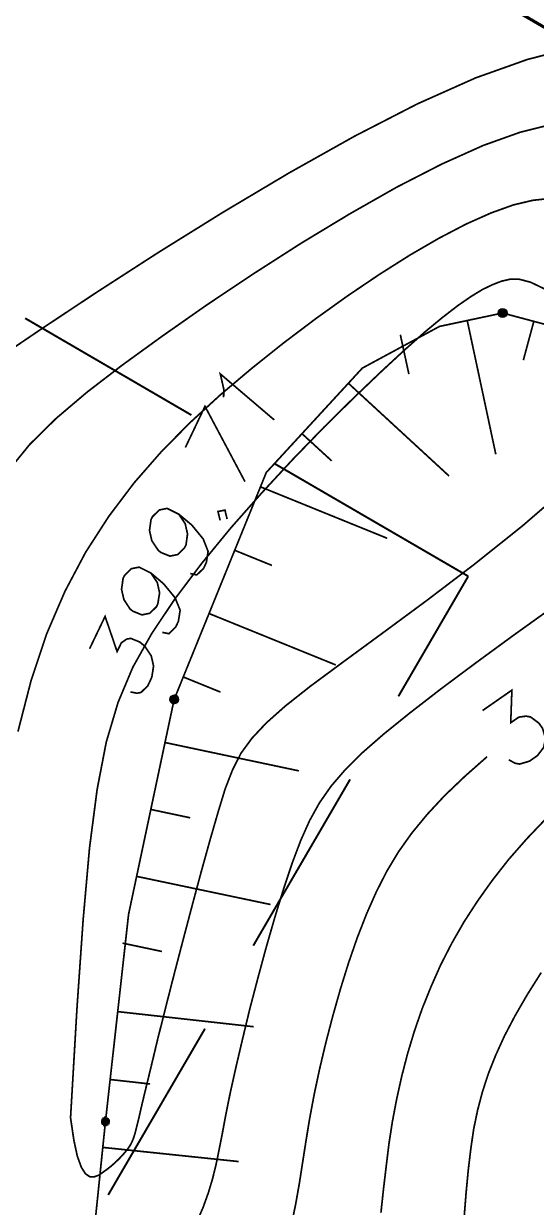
# Model space of a CAD drawing. Extents: x 489 to 720, y 1028 to 1176.
# Drawn here: x 532.62 to 535.62, y 1064.11 to 1071.05 of the extents above; entities that cross this region are included whole.
import ezdxf

# ---------------------------------------------------------------- set-up
doc = ezdxf.new("R2010")
doc.units = 0
doc.header["$MEASUREMENT"] = 0
for name, color, linetype in [('1501-UP', 7, 'Continuous'), ('1506', 7, 'Continuous'), ('1507', 7, 'Continuous'), ('1510-UP', 7, 'Continuous'), ('KAV-BINIAN', 7, 'Continuous'), ('M1602', 7, 'Continuous')]:
    doc.layers.add(name, color=color, linetype=linetype)

msp = doc.modelspace()

# ---------------------------------------------------------------- hatches: boundary and pattern name
at = {"layer": '1501-UP', "linetype": 'Continuous', "ltscale": 0.045455}
for points in [[(535.4027, 1069.3616), (535.4027, 1069.3412), (535.4004, 1069.3514)], [(535.4084, 1069.3696), (535.4084, 1069.3321), (535.4027, 1069.3616)], [(535.4084, 1069.3321), (535.4027, 1069.3616), (535.4027, 1069.3412)], [(535.4175, 1069.3753), (535.4163, 1069.3264), (535.4084, 1069.3696)], [(535.4163, 1069.3264), (535.4084, 1069.3696), (535.4084, 1069.3321)], [(535.4266, 1069.3241), (535.4175, 1069.3753), (535.4163, 1069.3264)], [(535.4277, 1069.3764), (535.4266, 1069.3241), (535.4175, 1069.3753)], [(535.4368, 1069.3253), (535.4277, 1069.3764), (535.4266, 1069.3241)], [(535.4379, 1069.3741), (535.4368, 1069.3253), (535.4277, 1069.3764)], [(535.4447, 1069.3309), (535.4379, 1069.3741), (535.4368, 1069.3253)], [(535.4459, 1069.3684), (535.4447, 1069.3309), (535.4379, 1069.3741)], [(535.4504, 1069.34), (535.4459, 1069.3684), (535.4447, 1069.3309)], [(535.4516, 1069.3593), (535.4504, 1069.34), (535.4459, 1069.3684)], [(535.4527, 1069.3502), (535.4516, 1069.3593), (535.4504, 1069.34)], [(533.4777, 1067.0946), (533.5277, 1067.0787), (533.4766, 1067.0843)], [(533.5277, 1067.0787), (533.4766, 1067.0843), (533.5232, 1067.0696)], [(533.4766, 1067.0843), (533.5232, 1067.0696), (533.48, 1067.0741)], [(533.4822, 1067.1037), (533.5288, 1067.0889), (533.4777, 1067.0946)], [(533.5288, 1067.0889), (533.4777, 1067.0946), (533.5277, 1067.0787)], [(533.5232, 1067.0696), (533.48, 1067.0741), (533.5152, 1067.0639)], [(533.48, 1067.0741), (533.5152, 1067.0639), (533.4857, 1067.0662)], [(533.4902, 1067.1105), (533.5254, 1067.0991), (533.4822, 1067.1037)], [(533.5254, 1067.0991), (533.4822, 1067.1037), (533.5288, 1067.0889)], [(533.5152, 1067.0639), (533.4857, 1067.0662), (533.505, 1067.0605)], [(533.4857, 1067.0662), (533.505, 1067.0605), (533.4947, 1067.0616)], [(533.5004, 1067.1128), (533.5197, 1067.1071), (533.4902, 1067.1105)], [(533.5197, 1067.1071), (533.4902, 1067.1105), (533.5254, 1067.0991)], [(533.5107, 1067.1116), (533.5004, 1067.1128), (533.5197, 1067.1071)], [(533.0777, 1064.6264), (533.1254, 1064.6218), (533.0743, 1064.6173)], [(533.0834, 1064.6343), (533.1209, 1064.6309), (533.0777, 1064.6264)], [(533.1209, 1064.6309), (533.0777, 1064.6264), (533.1254, 1064.6218)], [(533.0925, 1064.6389), (533.1129, 1064.6366), (533.0834, 1064.6343)], [(533.1129, 1064.6366), (533.0834, 1064.6343), (533.1209, 1064.6309)], [(533.1027, 1064.64), (533.0925, 1064.6389), (533.1129, 1064.6366)], [(533.1254, 1064.6218), (533.0743, 1064.6173), (533.1266, 1064.6116)], [(533.0743, 1064.6173), (533.1266, 1064.6116), (533.0754, 1064.6071)], [(533.1266, 1064.6116), (533.0754, 1064.6071), (533.1232, 1064.6014)], [(533.0754, 1064.6071), (533.1232, 1064.6014), (533.08, 1064.598)], [(533.1232, 1064.6014), (533.08, 1064.598), (533.1163, 1064.5934)], [(533.08, 1064.598), (533.1163, 1064.5934), (533.0879, 1064.5912)], [(533.1163, 1064.5934), (533.0879, 1064.5912), (533.1072, 1064.5889)], [(533.0879, 1064.5912), (533.1072, 1064.5889), (533.097, 1064.5877)]]:
    msp.add_hatch(color=18, dxfattribs=at).paths.add_polyline_path(points, flags=0)

# ---------------------------------------------------------------- linework, layer by layer
at = {"color": 18, "linetype": 'Continuous', "ltscale": 0.045455, "const_width": 0.01}
for points in [[(533.7925, 1068.8559), (533.7936, 1068.9037), (533.7732, 1068.9934), (534.0891, 1068.7241)], [(533.5686, 1068.5628), (533.6834, 1068.8037), (533.9175, 1068.3628)], [(533.53, 1068.1718), (533.5675, 1068.1162), (533.5811, 1068.0559), (533.572, 1067.9912), (533.5629, 1067.9741), (533.5243, 1067.9355), (533.4777, 1067.9264), (533.4243, 1067.948), (533.4095, 1067.9605), (533.372, 1068.0162), (533.3584, 1068.0764), (533.3675, 1068.1412), (533.3766, 1068.1582), (533.4163, 1068.1968), (533.4618, 1068.2059), (533.53, 1068.1718), (533.6061, 1068.1082), (533.6732, 1068.0264), (533.7016, 1067.9537), (533.6913, 1067.8889), (533.6754, 1067.8548), (533.6357, 1067.8162), (533.597, 1067.8241)], [(533.772, 1068.1355), (533.7595, 1068.1878), (533.8004, 1068.1957), (533.8129, 1068.1434)], [(533.3663, 1067.8275), (533.4038, 1067.7718), (533.4175, 1067.7116), (533.4072, 1067.6468), (533.3993, 1067.6298), (533.3595, 1067.5912), (533.3141, 1067.5821), (533.2607, 1067.6037), (533.2447, 1067.6162), (533.2084, 1067.6718), (533.1947, 1067.7321), (533.2038, 1067.7968), (533.2129, 1067.8139), (533.2516, 1067.8525), (533.2982, 1067.8616), (533.3663, 1067.8275), (533.4413, 1067.7639), (533.5084, 1067.6821), (533.5379, 1067.6093), (533.5277, 1067.5446), (533.5118, 1067.5105), (533.472, 1067.4718), (533.4334, 1067.4798)], [(533.0072, 1067.3832), (533.0982, 1067.573), (533.1686, 1067.3673), (533.1936, 1067.4184), (533.2243, 1067.44), (533.2482, 1067.4446), (533.3016, 1067.423), (533.3311, 1067.398), (533.3686, 1067.3423), (533.3822, 1067.2821), (533.372, 1067.2173), (533.3482, 1067.1662), (533.3084, 1067.1275), (533.2845, 1067.123), (533.247, 1067.1309)]]:
    msp.add_lwpolyline(points, dxfattribs=at)
at = {"layer": '1501-UP', "color": 18, "linetype": 'Continuous', "ltscale": 0.045455, "const_width": 0.01}
for points in [[(535.405, 1069.3502), (535.4493, 1069.3502)], [(533.4811, 1067.0866), (533.5254, 1067.0866)], [(533.0788, 1064.6139), (533.1232, 1064.6139)]]:
    msp.add_lwpolyline(points, dxfattribs=at)
at = {"layer": '1501-UP', "color": 18, "linetype": 'Continuous', "ltscale": 0.045455}
for points in [[(535.4027, 1069.3616), (535.4027, 1069.3412), (535.4004, 1069.3514)], [(535.4084, 1069.3696), (535.4084, 1069.3321), (535.4027, 1069.3616)], [(535.4084, 1069.3321), (535.4027, 1069.3616), (535.4027, 1069.3412)], [(535.4175, 1069.3753), (535.4163, 1069.3264), (535.4084, 1069.3696)], [(535.4163, 1069.3264), (535.4084, 1069.3696), (535.4084, 1069.3321)], [(535.4266, 1069.3241), (535.4175, 1069.3753), (535.4163, 1069.3264)], [(535.4277, 1069.3764), (535.4266, 1069.3241), (535.4175, 1069.3753)], [(535.4368, 1069.3253), (535.4277, 1069.3764), (535.4266, 1069.3241)], [(535.4379, 1069.3741), (535.4368, 1069.3253), (535.4277, 1069.3764)], [(535.4447, 1069.3309), (535.4379, 1069.3741), (535.4368, 1069.3253)], [(535.4459, 1069.3684), (535.4447, 1069.3309), (535.4379, 1069.3741)], [(535.4504, 1069.34), (535.4459, 1069.3684), (535.4447, 1069.3309)], [(535.4516, 1069.3593), (535.4504, 1069.34), (535.4459, 1069.3684)], [(535.4527, 1069.3502), (535.4516, 1069.3593), (535.4504, 1069.34)], [(533.4777, 1067.0946), (533.5277, 1067.0787), (533.4766, 1067.0843)], [(533.5277, 1067.0787), (533.4766, 1067.0843), (533.5232, 1067.0696)], [(533.4766, 1067.0843), (533.5232, 1067.0696), (533.48, 1067.0741)], [(533.4822, 1067.1037), (533.5288, 1067.0889), (533.4777, 1067.0946)], [(533.5288, 1067.0889), (533.4777, 1067.0946), (533.5277, 1067.0787)], [(533.5232, 1067.0696), (533.48, 1067.0741), (533.5152, 1067.0639)], [(533.48, 1067.0741), (533.5152, 1067.0639), (533.4857, 1067.0662)], [(533.4902, 1067.1105), (533.5254, 1067.0991), (533.4822, 1067.1037)], [(533.5254, 1067.0991), (533.4822, 1067.1037), (533.5288, 1067.0889)], [(533.5152, 1067.0639), (533.4857, 1067.0662), (533.505, 1067.0605)], [(533.4857, 1067.0662), (533.505, 1067.0605), (533.4947, 1067.0616)], [(533.5004, 1067.1128), (533.5197, 1067.1071), (533.4902, 1067.1105)], [(533.5197, 1067.1071), (533.4902, 1067.1105), (533.5254, 1067.0991)], [(533.5107, 1067.1116), (533.5004, 1067.1128), (533.5197, 1067.1071)], [(533.0777, 1064.6264), (533.1254, 1064.6218), (533.0743, 1064.6173)], [(533.0834, 1064.6343), (533.1209, 1064.6309), (533.0777, 1064.6264)], [(533.1209, 1064.6309), (533.0777, 1064.6264), (533.1254, 1064.6218)], [(533.0925, 1064.6389), (533.1129, 1064.6366), (533.0834, 1064.6343)], [(533.1129, 1064.6366), (533.0834, 1064.6343), (533.1209, 1064.6309)], [(533.1027, 1064.64), (533.0925, 1064.6389), (533.1129, 1064.6366)], [(533.1254, 1064.6218), (533.0743, 1064.6173), (533.1266, 1064.6116)], [(533.0743, 1064.6173), (533.1266, 1064.6116), (533.0754, 1064.6071)], [(533.1266, 1064.6116), (533.0754, 1064.6071), (533.1232, 1064.6014)], [(533.0754, 1064.6071), (533.1232, 1064.6014), (533.08, 1064.598)], [(533.1232, 1064.6014), (533.08, 1064.598), (533.1163, 1064.5934)], [(533.08, 1064.598), (533.1163, 1064.5934), (533.0879, 1064.5912)], [(533.1163, 1064.5934), (533.0879, 1064.5912), (533.1072, 1064.5889)], [(533.0879, 1064.5912), (533.1072, 1064.5889), (533.097, 1064.5877)]]:
    msp.add_lwpolyline(points, dxfattribs=at)
for centre in [(535.4266, 1069.3502), (533.5027, 1067.0866)]:
    msp.add_circle(centre, 0.0261, dxfattribs=at)
msp.add_arc((533.1004, 1064.6139), 0.0261, 173.8586, 173.8586, dxfattribs=at)
at = {"layer": '1506', "color": 13, "linetype": 'Continuous', "ltscale": 0.045455, "const_width": 0.01}
for points in [[(532.4425, 1069.065), (532.7254, 1069.2571), (533.0527, 1069.4741), (533.4118, 1069.7059), (533.7902, 1069.9412), (534.1777, 1070.1718), (534.5607, 1070.3866), (534.9277, 1070.5753), (535.2686, 1070.7275), (535.572, 1070.8355), (535.8379, 1070.9037)], [(532.5879, 1066.8991), (532.6641, 1067.1946), (532.755, 1067.4684), (532.8629, 1067.7196), (532.9845, 1067.9491), (533.1209, 1068.1605), (533.2686, 1068.3559), (533.4277, 1068.5378), (533.5959, 1068.7082), (533.772, 1068.8696), (533.955, 1069.0241), (534.1413, 1069.173), (534.3311, 1069.3162), (534.5197, 1069.4514), (534.705, 1069.5764), (534.8845, 1069.69), (535.055, 1069.7889), (535.2141, 1069.8718), (535.3595, 1069.9366), (535.4891, 1069.9832), (535.6038, 1070.0105), (535.7084, 1070.0218)], [(535.8129, 1068.3366), (535.5447, 1068.1048), (535.2629, 1067.8798), (534.9822, 1067.6662), (534.7186, 1067.4718), (534.4879, 1067.3025), (534.3004, 1067.1639), (534.1538, 1067.048), (534.0425, 1066.9491), (533.9584, 1066.8593), (533.8936, 1066.7707), (533.8447, 1066.6741), (533.8016, 1066.5628), (533.7607, 1066.4287), (533.7141, 1066.2673), (533.6629, 1066.0832), (533.6095, 1065.8843), (533.555, 1065.6775), (533.5016, 1065.473), (533.4516, 1065.2764), (533.4061, 1065.0957), (533.3686, 1064.9389), (533.3379, 1064.8128), (533.3141, 1064.7139), (533.297, 1064.6389), (533.2834, 1064.5832), (533.2732, 1064.5434), (533.2641, 1064.515), (533.255, 1064.4934), (533.2447, 1064.4741), (533.2322, 1064.4559), (533.2163, 1064.4355), (533.1982, 1064.415), (533.1788, 1064.3946), (533.1572, 1064.3741), (533.1345, 1064.3537), (533.1095, 1064.3343), (533.0845, 1064.3162), (533.0595, 1064.2991), (533.0334, 1064.29), (533.0084, 1064.2912), (532.9834, 1064.3082), (532.9595, 1064.3457), (532.9357, 1064.4105), (532.9152, 1064.5059), (532.8959, 1064.6366), (532.9334, 1065.2753), (532.9697, 1065.7968), (533.0072, 1066.2184), (533.0516, 1066.5593), (533.105, 1066.8366), (533.1743, 1067.0696), (533.2607, 1067.2753), (533.3709, 1067.4718), (533.5061, 1067.6741), (533.6629, 1067.8821), (533.8345, 1068.0912), (534.0152, 1068.2957), (534.1993, 1068.4946), (534.38, 1068.6809), (534.5527, 1068.8514), (534.7107, 1069.0025), (534.8493, 1069.1309), (534.9697, 1069.2378), (535.0743, 1069.3241), (535.1641, 1069.3934), (535.2413, 1069.4468), (535.3084, 1069.4878), (535.3675, 1069.5162), (535.4197, 1069.5366), (535.4697, 1069.548), (535.5243, 1069.548), (535.5902, 1069.5309), (535.6754, 1069.49)], [(535.7209, 1067.6275), (535.4925, 1067.4639), (535.272, 1067.3025), (535.0663, 1067.1491), (534.8857, 1067.0093), (534.7322, 1066.8855), (534.6072, 1066.7764), (534.505, 1066.6753), (534.422, 1066.5787), (534.3538, 1066.4809), (534.2959, 1066.3764), (534.2447, 1066.2616), (534.1947, 1066.1298), (534.1447, 1065.9798), (534.0936, 1065.8139), (534.0425, 1065.6366), (533.9936, 1065.4559), (533.9459, 1065.2741), (533.9038, 1065.0991), (533.8652, 1064.9343), (533.8322, 1064.7866), (533.8061, 1064.6582), (533.7857, 1064.548), (533.7663, 1064.4503), (533.7482, 1064.3616), (533.7277, 1064.2787), (533.7027, 1064.1957), (533.672, 1064.1105), (533.6311, 1064.0162)], [(535.6834, 1066.3912), (535.5686, 1066.2707), (535.4629, 1066.1503), (535.3675, 1066.0287), (535.28, 1065.9059), (535.2004, 1065.7832), (535.1288, 1065.6582), (535.0641, 1065.5321), (535.0072, 1065.4037), (534.955, 1065.2741), (534.9095, 1065.1423), (534.8697, 1065.0105), (534.8357, 1064.8787), (534.8061, 1064.7457), (534.7811, 1064.6139), (534.7607, 1064.4821), (534.7447, 1064.3503), (534.7288, 1064.2173), (534.7141, 1064.0809)], [(535.2016, 1064.0559), (535.2129, 1064.1968), (535.2254, 1064.3287), (535.2402, 1064.4525), (535.2572, 1064.5696), (535.28, 1064.6798), (535.3084, 1064.7878), (535.3436, 1064.8957), (535.3868, 1065.0037), (535.4379, 1065.1162), (535.4993, 1065.2332), (535.5709, 1065.3571), (535.6527, 1065.4866)]]:
    msp.add_lwpolyline(points, dxfattribs=at)
at = {"layer": '1507', "color": 18, "linetype": 'Continuous', "ltscale": 0.045455, "const_width": 0.01}
for points in [[(532.5232, 1068.4162), (532.6572, 1068.5809), (532.8129, 1068.7343), (532.9925, 1068.8866), (533.1982, 1069.0446), (533.4334, 1069.215), (533.6913, 1069.3957), (533.9652, 1069.5787), (534.247, 1069.7593), (534.5311, 1069.9309), (534.8072, 1070.0878), (535.0709, 1070.223), (535.3141, 1070.3321), (535.53, 1070.4093), (535.7209, 1070.4571)], [(535.3095, 1067.0218), (535.4811, 1067.1412), (535.4743, 1066.9503), (535.522, 1066.9832), (535.5641, 1066.9889), (535.5902, 1066.9843), (535.6391, 1066.948), (535.6607, 1066.9173), (535.6777, 1066.8593), (535.6675, 1066.8059), (535.6311, 1066.7582), (535.5845, 1066.7253), (535.5266, 1066.7082), (535.5004, 1066.7128), (535.4629, 1066.7332)], [(535.3357, 1066.7514), (535.2084, 1066.6389), (535.0879, 1066.5241), (534.9845, 1066.4128), (534.8947, 1066.3037), (534.8163, 1066.1934), (534.7482, 1066.0798), (534.6868, 1065.9593), (534.63, 1065.8309), (534.5754, 1065.6912), (534.5243, 1065.5434), (534.4766, 1065.39), (534.4322, 1065.2332), (534.3913, 1065.0764), (534.355, 1064.923), (534.3232, 1064.7741), (534.297, 1064.6343), (534.2754, 1064.5037), (534.2561, 1064.3798), (534.2368, 1064.2559), (534.2141, 1064.1275), (534.1845, 1063.9878)]]:
    msp.add_lwpolyline(points, dxfattribs=at)
at = {"layer": '1510-UP', "color": 18, "linetype": 'Continuous', "ltscale": 0.045455, "const_width": 0.01}
for points in [[(539.8004, 1074.373), (539.4322, 1073.1866), (539.1152, 1072.0264), (539.0209, 1071.2821), (539.0163, 1070.9843), (539.0652, 1070.7275), (539.2857, 1070.0196), (539.3834, 1069.4321), (539.3027, 1069.1196), (539.0038, 1068.9071), (538.4913, 1068.7968), (537.4527, 1068.7355), (536.8209, 1068.8366), (536.4618, 1068.9173), (535.997, 1069.198), (535.4266, 1069.3502), (535.0572, 1069.2718), (534.605, 1069.0275), (534.0425, 1068.4162), (533.5027, 1067.0866), (533.2357, 1065.8275), (533.1004, 1064.6139), (532.9425, 1063.0855)], [(535.3868, 1068.523), (535.2197, 1069.3059)], [(535.5482, 1069.0741), (535.6095, 1069.3014)], [(534.8777, 1068.9923), (534.8277, 1069.223)], [(535.1129, 1068.3957), (534.5232, 1068.9389)], [(534.4254, 1068.4843), (534.2516, 1068.6434)], [(534.7504, 1068.0309), (534.0084, 1068.3321)], [(534.0754, 1067.8718), (533.8572, 1067.9605)], [(534.4493, 1067.2889), (533.7072, 1067.59)], [(533.7743, 1067.1298), (533.5561, 1067.2184)], [(534.2334, 1066.6684), (533.4493, 1066.8343)], [(533.597, 1066.3934), (533.3663, 1066.4423)], [(534.0675, 1065.8855), (533.2834, 1066.0503)], [(533.4311, 1065.6105), (533.2004, 1065.6593)], [(533.9686, 1065.1696), (533.172, 1065.2582)], [(533.3618, 1064.8343), (533.1277, 1064.8605)], [(533.8811, 1064.3798), (533.0845, 1064.4628)]]:
    msp.add_lwpolyline(points, dxfattribs=at)
at = {"layer": 'KAV-BINIAN', "color": 1, "linetype": 'Continuous', "ltscale": 0.045455, "const_width": 0.0118}
for points in [[(532.63, 1069.3196), (533.6038, 1068.7525)], [(534.0902, 1068.4684), (535.2254, 1067.8082)], [(535.2254, 1067.8082), (534.8163, 1067.1048)], [(534.5334, 1066.6184), (533.9663, 1065.6446)], [(533.6834, 1065.1582), (533.1163, 1064.1843)]]:
    msp.add_lwpolyline(points, dxfattribs=at)
at = {"layer": 'M1602', "color": 214, "linetype": 'Continuous', "ltscale": 0.045455, "const_width": 0.0182}
msp.add_lwpolyline([(519.4334, 1080.4787), (541.0629, 1067.8843)], dxfattribs=at)

doc.saveas('drawing.dxf')
